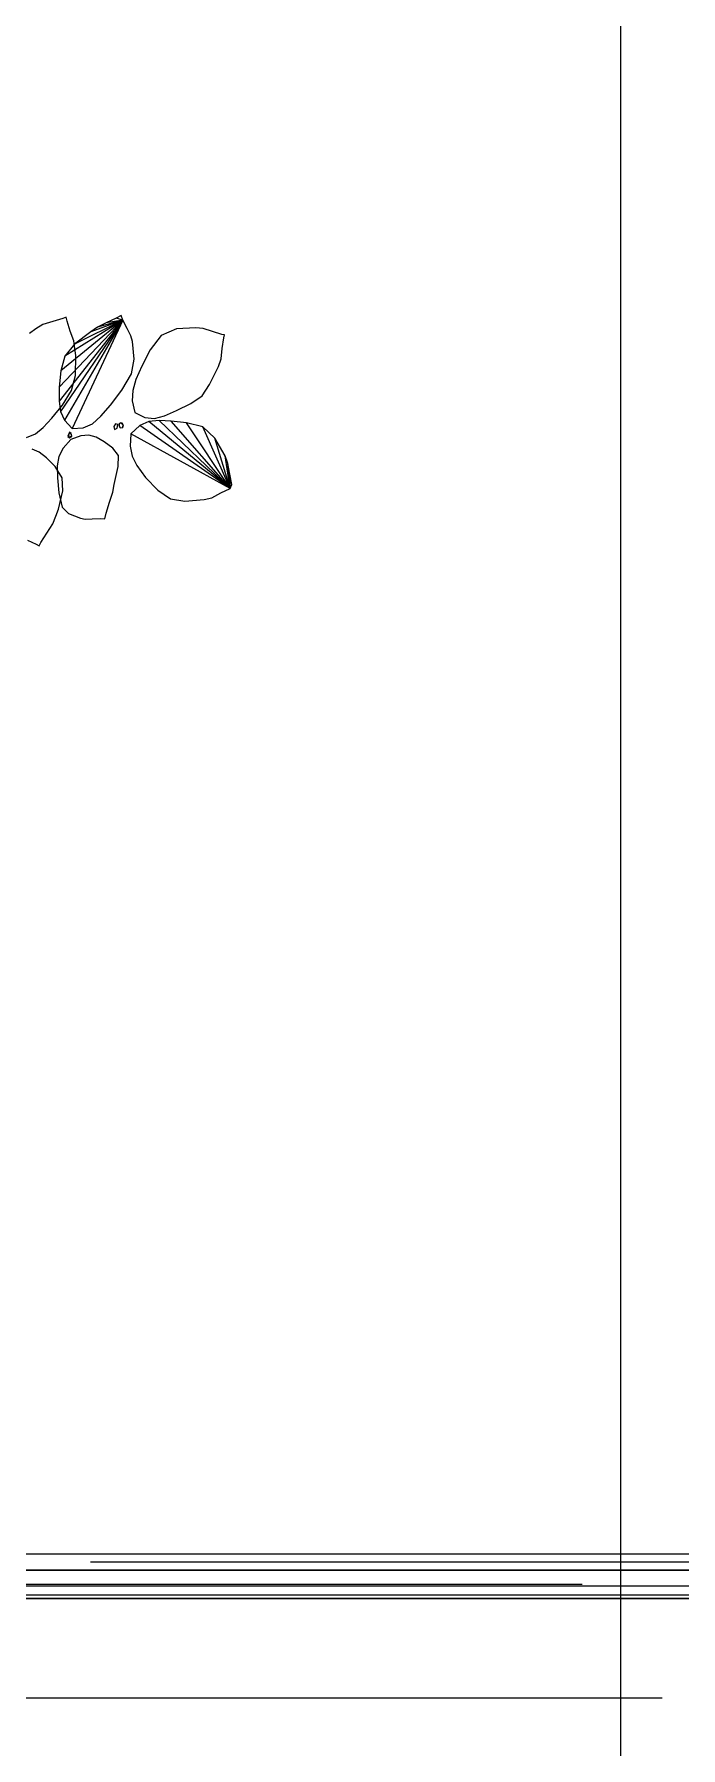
# Model space of a CAD drawing. Extents: x -23.2 to 18.8, y -18.4 to 11.3.
# Drawn here: x -4 to -3.61, y -1.269 to -0.236 of the extents above; entities that cross this region are included whole.
import ezdxf

# ---------------------------------------------------------------- set-up
doc = ezdxf.new("R2010")
doc.units = 0
doc.linetypes.add('DASHED', pattern=[0.75, 0.5, -0.25])
for name, color, linetype in [('COVERING', 8, 'CONTINUOUS'), ('EJE_MUROS', 8, 'CONTINUOUS'), ('FURNISHINGELEMENT', 8, 'CONTINUOUS'), ('LOSAS', 3, 'CONTINUOUS'), ('MUROS', 7, 'CONTINUOUS'), ('VIGAS', 5, 'CONTINUOUS')]:
    doc.layers.add(name, color=color, linetype=linetype)

msp = doc.modelspace()

# ---------------------------------------------------------------- linework, layer by layer
at = {"layer": 'COVERING'}
msp.add_line((-3.6462, 0.0938), (-3.6462, -4.2262), dxfattribs=at)
at = {"layer": 'EJE_MUROS', "linetype": 'DASHED'}
for p, q in [((-4.7162, -1.1566), (-2.1662, -1.1566)), ((-2.1695, -1.1701), (-4.7362, -1.1701)), ((-4.8712, -1.2386), (-2.1866, -1.2386))]:
    msp.add_line(p, q, dxfattribs=at)
at = {"layer": 'FURNISHINGELEMENT'}
for p, q in [((-3.9992, -0.4132, 4.2347), (-4.0029, -0.4159, 4.2321)), ((-3.9948, -0.4105, 4.2366), (-3.9992, -0.4132, 4.2347)), ((-3.9888, -0.4088, 4.2378), (-3.9948, -0.4105, 4.2366)), ((-3.9829, -0.407, 4.2381), (-3.9888, -0.4088, 4.2378)), ((-3.9466, -0.4079, 4.288), (-3.9851, -0.4567, 4.2346)), ((-3.9466, -0.4079, 4.288), (-3.9851, -0.4484, 4.2419)), ((-3.9466, -0.4079, 4.288), (-3.9842, -0.463, 4.229)), ((-3.9466, -0.4079, 4.288), (-3.9841, -0.4384, 4.2523)), ((-3.9808, -0.4062, 4.2381), (-3.9829, -0.407, 4.2381)), ((-3.9466, -0.4079, 4.288), (-3.9818, -0.4682, 4.2246)), ((-3.9466, -0.4079, 4.288), (-3.9817, -0.4297, 4.2639)), ((-3.9803, -0.4085, 4.2378), (-3.9808, -0.4062, 4.2381)), ((-3.9784, -0.4146, 4.2366), (-3.9803, -0.4085, 4.2378)), ((-3.9466, -0.4079, 4.288), (-3.9772, -0.4733, 4.2213)), ((-3.9466, -0.4079, 4.288), (-3.9758, -0.4225, 4.2767)), ((-3.9466, -0.4079, 4.288), (-3.966, -0.415, 4.2865)), ((-3.962, -0.4122, 4.289), (-3.966, -0.415, 4.2865)), ((-3.962, -0.4122, 4.289), (-3.966, -0.415, 4.2865)), ((-3.962, -0.4122, 4.289), (-3.966, -0.415, 4.2865)), ((-3.962, -0.4122, 4.289), (-3.966, -0.415, 4.2865)), ((-3.9466, -0.4079, 4.288), (-3.962, -0.4122, 4.289)), ((-3.9566, -0.4095, 4.2901), (-3.962, -0.4122, 4.289)), ((-3.9566, -0.4095, 4.2901), (-3.962, -0.4122, 4.289)), ((-3.9566, -0.4095, 4.2901), (-3.962, -0.4122, 4.289)), ((-3.9506, -0.4068, 4.29), (-3.9566, -0.4095, 4.2901)), ((-3.9506, -0.4068, 4.29), (-3.9566, -0.4095, 4.2901)), ((-3.9466, -0.4079, 4.288), (-3.9566, -0.4095, 4.2901)), ((-3.9477, -0.4051, 4.2898), (-3.9506, -0.4068, 4.29)), ((-3.9466, -0.4079, 4.288), (-3.9506, -0.4068, 4.29)), ((-3.9466, -0.4079, 4.288), (-3.9477, -0.4051, 4.2898)), ((-3.9439, -0.4129, 4.2841), (-3.9466, -0.4079, 4.288)), ((-3.9439, -0.4129, 4.2841), (-3.9466, -0.4079, 4.288)), ((-3.9439, -0.4129, 4.2841), (-3.9466, -0.4079, 4.288)), ((-3.9439, -0.4129, 4.2841), (-3.9466, -0.4079, 4.288)), ((-3.9439, -0.4129, 4.2841), (-3.9466, -0.4079, 4.288)), ((-3.9439, -0.4129, 4.2841), (-3.9466, -0.4079, 4.288)), ((-3.9439, -0.4129, 4.2841), (-3.9466, -0.4079, 4.288)), ((-3.9439, -0.4129, 4.2841), (-3.9466, -0.4079, 4.288)), ((-3.9439, -0.4129, 4.2841), (-3.9466, -0.4079, 4.288)), ((-3.9439, -0.4129, 4.2841), (-3.9466, -0.4079, 4.288)), ((-3.9439, -0.4129, 4.2841), (-3.9466, -0.4079, 4.288)), ((-3.9439, -0.4129, 4.2841), (-3.9466, -0.4079, 4.288)), ((-3.9439, -0.4129, 4.2841), (-3.9466, -0.4079, 4.288)), ((-3.9417, -0.4173, 4.2803), (-3.9439, -0.4129, 4.2841)), ((-3.9417, -0.4173, 4.2803), (-3.9439, -0.4129, 4.2841)), ((-3.9417, -0.4173, 4.2803), (-3.9439, -0.4129, 4.2841)), ((-3.9417, -0.4173, 4.2803), (-3.9439, -0.4129, 4.2841)), ((-3.9417, -0.4173, 4.2803), (-3.9439, -0.4129, 4.2841)), ((-3.9417, -0.4173, 4.2803), (-3.9439, -0.4129, 4.2841)), ((-3.9417, -0.4173, 4.2803), (-3.9439, -0.4129, 4.2841)), ((-3.9417, -0.4173, 4.2803), (-3.9439, -0.4129, 4.2841)), ((-3.9417, -0.4173, 4.2803), (-3.9439, -0.4129, 4.2841)), ((-3.9417, -0.4173, 4.2803), (-3.9439, -0.4129, 4.2841)), ((-3.9417, -0.4173, 4.2803), (-3.9439, -0.4129, 4.2841)), ((-3.9417, -0.4173, 4.2803), (-3.9439, -0.4129, 4.2841)), ((-3.9417, -0.4173, 4.2803), (-3.9439, -0.4129, 4.2841)), ((-3.9142, -0.4131, 4.3257), (-3.9234, -0.4171, 4.3137)), ((-3.9025, -0.4125, 4.3345), (-3.9142, -0.4131, 4.3257)), ((-3.8981, -0.4129, 4.3369), (-3.9025, -0.4125, 4.3345)), ((-3.8925, -0.4148, 4.3385), (-3.8981, -0.4129, 4.3369)), ((-3.9758, -0.4225, 4.2767), (-3.9817, -0.4297, 4.2639)), ((-3.9758, -0.4225, 4.2767), (-3.9817, -0.4297, 4.2639)), ((-3.9758, -0.4225, 4.2767), (-3.9817, -0.4297, 4.2639)), ((-3.9758, -0.4225, 4.2767), (-3.9817, -0.4297, 4.2639)), ((-3.9758, -0.4225, 4.2767), (-3.9817, -0.4297, 4.2639)), ((-3.9758, -0.4225, 4.2767), (-3.9817, -0.4297, 4.2639)), ((-3.9762, -0.4204, 4.2347), (-3.9784, -0.4146, 4.2366)), ((-3.9755, -0.4251, 4.2325), (-3.9762, -0.4204, 4.2347)), ((-3.966, -0.415, 4.2865), (-3.9758, -0.4225, 4.2767)), ((-3.966, -0.415, 4.2865), (-3.9758, -0.4225, 4.2767)), ((-3.966, -0.415, 4.2865), (-3.9758, -0.4225, 4.2767)), ((-3.966, -0.415, 4.2865), (-3.9758, -0.4225, 4.2767)), ((-3.966, -0.415, 4.2865), (-3.9758, -0.4225, 4.2767)), ((-3.9408, -0.4209, 4.2768), (-3.9417, -0.4173, 4.2803)), ((-3.9408, -0.4209, 4.2768), (-3.9417, -0.4173, 4.2803)), ((-3.9408, -0.4209, 4.2768), (-3.9417, -0.4173, 4.2803)), ((-3.9408, -0.4209, 4.2768), (-3.9417, -0.4173, 4.2803)), ((-3.9408, -0.4209, 4.2768), (-3.9417, -0.4173, 4.2803)), ((-3.9408, -0.4209, 4.2768), (-3.9417, -0.4173, 4.2803)), ((-3.9408, -0.4209, 4.2768), (-3.9417, -0.4173, 4.2803)), ((-3.9408, -0.4209, 4.2768), (-3.9417, -0.4173, 4.2803)), ((-3.9408, -0.4209, 4.2768), (-3.9417, -0.4173, 4.2803)), ((-3.9408, -0.4209, 4.2768), (-3.9417, -0.4173, 4.2803)), ((-3.9408, -0.4209, 4.2768), (-3.9417, -0.4173, 4.2803)), ((-3.9408, -0.4209, 4.2768), (-3.9417, -0.4173, 4.2803)), ((-3.9408, -0.4209, 4.2768), (-3.9417, -0.4173, 4.2803)), ((-3.9398, -0.4315, 4.2656), (-3.9408, -0.4209, 4.2768)), ((-3.9398, -0.4315, 4.2656), (-3.9408, -0.4209, 4.2768)), ((-3.9398, -0.4315, 4.2656), (-3.9408, -0.4209, 4.2768)), ((-3.9398, -0.4315, 4.2656), (-3.9408, -0.4209, 4.2768)), ((-3.9398, -0.4315, 4.2656), (-3.9408, -0.4209, 4.2768)), ((-3.9398, -0.4315, 4.2656), (-3.9408, -0.4209, 4.2768)), ((-3.9398, -0.4315, 4.2656), (-3.9408, -0.4209, 4.2768)), ((-3.9398, -0.4315, 4.2656), (-3.9408, -0.4209, 4.2768)), ((-3.9398, -0.4315, 4.2656), (-3.9408, -0.4209, 4.2768)), ((-3.9398, -0.4315, 4.2656), (-3.9408, -0.4209, 4.2768)), ((-3.9398, -0.4315, 4.2656), (-3.9408, -0.4209, 4.2768)), ((-3.9398, -0.4315, 4.2656), (-3.9408, -0.4209, 4.2768)), ((-3.9398, -0.4315, 4.2656), (-3.9408, -0.4209, 4.2768)), ((-3.9234, -0.4171, 4.3137), (-3.9302, -0.4259, 4.3011)), ((-3.8868, -0.4165, 4.3395), (-3.8925, -0.4148, 4.3385)), ((-3.8852, -0.4168, 4.3397), (-3.8868, -0.4165, 4.3395)), ((-3.8866, -0.425, 4.3372), (-3.8856, -0.4185, 4.3392)), ((-3.8856, -0.4185, 4.3392), (-3.8852, -0.4168, 4.3397)), ((-3.9817, -0.4297, 4.2639), (-3.9841, -0.4384, 4.2523)), ((-3.9817, -0.4297, 4.2639), (-3.9841, -0.4384, 4.2523)), ((-3.9817, -0.4297, 4.2639), (-3.9841, -0.4384, 4.2523)), ((-3.9817, -0.4297, 4.2639), (-3.9841, -0.4384, 4.2523)), ((-3.9817, -0.4297, 4.2639), (-3.9841, -0.4384, 4.2523)), ((-3.9817, -0.4297, 4.2639), (-3.9841, -0.4384, 4.2523)), ((-3.9817, -0.4297, 4.2639), (-3.9841, -0.4384, 4.2523)), ((-3.975, -0.4293, 4.2299), (-3.9755, -0.4251, 4.2325)), ((-3.9751, -0.4414, 4.2209), (-3.975, -0.4293, 4.2299)), ((-3.9413, -0.4402, 4.2551), (-3.9398, -0.4315, 4.2656)), ((-3.9413, -0.4402, 4.2551), (-3.9398, -0.4315, 4.2656)), ((-3.9413, -0.4402, 4.2551), (-3.9398, -0.4315, 4.2656)), ((-3.9413, -0.4402, 4.2551), (-3.9398, -0.4315, 4.2656)), ((-3.9413, -0.4402, 4.2551), (-3.9398, -0.4315, 4.2656)), ((-3.9413, -0.4402, 4.2551), (-3.9398, -0.4315, 4.2656)), ((-3.9413, -0.4402, 4.2551), (-3.9398, -0.4315, 4.2656)), ((-3.9413, -0.4402, 4.2551), (-3.9398, -0.4315, 4.2656)), ((-3.9413, -0.4402, 4.2551), (-3.9398, -0.4315, 4.2656)), ((-3.9413, -0.4402, 4.2551), (-3.9398, -0.4315, 4.2656)), ((-3.9413, -0.4402, 4.2551), (-3.9398, -0.4315, 4.2656)), ((-3.9413, -0.4402, 4.2551), (-3.9398, -0.4315, 4.2656)), ((-3.9413, -0.4402, 4.2551), (-3.9398, -0.4315, 4.2656)), ((-3.9302, -0.4259, 4.3011), (-3.9352, -0.4356, 4.2915)), ((-3.8888, -0.4358, 4.3317), (-3.8873, -0.4313, 4.3346)), ((-3.8873, -0.4313, 4.3346), (-3.8866, -0.425, 4.3372)), ((-3.9841, -0.4384, 4.2523), (-3.9851, -0.4484, 4.2419)), ((-3.9841, -0.4384, 4.2523), (-3.9851, -0.4484, 4.2419)), ((-3.9841, -0.4384, 4.2523), (-3.9851, -0.4484, 4.2419)), ((-3.9841, -0.4384, 4.2523), (-3.9851, -0.4484, 4.2419)), ((-3.9841, -0.4384, 4.2523), (-3.9851, -0.4484, 4.2419)), ((-3.9841, -0.4384, 4.2523), (-3.9851, -0.4484, 4.2419)), ((-3.9841, -0.4384, 4.2523), (-3.9851, -0.4484, 4.2419)), ((-3.9841, -0.4384, 4.2523), (-3.9851, -0.4484, 4.2419)), ((-3.9775, -0.4504, 4.2106), (-3.9751, -0.4414, 4.2209)), ((-3.9473, -0.4502, 4.2454), (-3.9413, -0.4402, 4.2551)), ((-3.9473, -0.4502, 4.2454), (-3.9413, -0.4402, 4.2551)), ((-3.9473, -0.4502, 4.2454), (-3.9413, -0.4402, 4.2551)), ((-3.9473, -0.4502, 4.2454), (-3.9413, -0.4402, 4.2551)), ((-3.9473, -0.4502, 4.2454), (-3.9413, -0.4402, 4.2551)), ((-3.9473, -0.4502, 4.2454), (-3.9413, -0.4402, 4.2551)), ((-3.9473, -0.4502, 4.2454), (-3.9413, -0.4402, 4.2551)), ((-3.9473, -0.4502, 4.2454), (-3.9413, -0.4402, 4.2551)), ((-3.9473, -0.4502, 4.2454), (-3.9413, -0.4402, 4.2551)), ((-3.9473, -0.4502, 4.2454), (-3.9413, -0.4402, 4.2551)), ((-3.9473, -0.4502, 4.2454), (-3.9413, -0.4402, 4.2551)), ((-3.9473, -0.4502, 4.2454), (-3.9413, -0.4402, 4.2551)), ((-3.9473, -0.4502, 4.2454), (-3.9413, -0.4402, 4.2551)), ((-3.9388, -0.4438, 4.2851), (-3.9406, -0.4503, 4.2803)), ((-3.9352, -0.4356, 4.2915), (-3.9388, -0.4438, 4.2851)), ((-3.8943, -0.4468, 4.3217), (-3.8888, -0.4358, 4.3317)), ((-3.9851, -0.4484, 4.2419), (-3.9851, -0.4567, 4.2346)), ((-3.9851, -0.4484, 4.2419), (-3.9851, -0.4567, 4.2346)), ((-3.9851, -0.4484, 4.2419), (-3.9851, -0.4567, 4.2346)), ((-3.9851, -0.4484, 4.2419), (-3.9851, -0.4567, 4.2346)), ((-3.9851, -0.4484, 4.2419), (-3.9851, -0.4567, 4.2346)), ((-3.9851, -0.4484, 4.2419), (-3.9851, -0.4567, 4.2346)), ((-3.9851, -0.4484, 4.2419), (-3.9851, -0.4567, 4.2346)), ((-3.9851, -0.4484, 4.2419), (-3.9851, -0.4567, 4.2346)), ((-3.9851, -0.4484, 4.2419), (-3.9851, -0.4567, 4.2346)), ((-3.9831, -0.4592, 4.2013), (-3.9775, -0.4504, 4.2106)), ((-3.9541, -0.4592, 4.2379), (-3.9473, -0.4502, 4.2454)), ((-3.9541, -0.4592, 4.2379), (-3.9473, -0.4502, 4.2454)), ((-3.9541, -0.4592, 4.2379), (-3.9473, -0.4502, 4.2454)), ((-3.9541, -0.4592, 4.2379), (-3.9473, -0.4502, 4.2454)), ((-3.9541, -0.4592, 4.2379), (-3.9473, -0.4502, 4.2454)), ((-3.9541, -0.4592, 4.2379), (-3.9473, -0.4502, 4.2454)), ((-3.9541, -0.4592, 4.2379), (-3.9473, -0.4502, 4.2454)), ((-3.9541, -0.4592, 4.2379), (-3.9473, -0.4502, 4.2454)), ((-3.9541, -0.4592, 4.2379), (-3.9473, -0.4502, 4.2454)), ((-3.9541, -0.4592, 4.2379), (-3.9473, -0.4502, 4.2454)), ((-3.9541, -0.4592, 4.2379), (-3.9473, -0.4502, 4.2454)), ((-3.9541, -0.4592, 4.2379), (-3.9473, -0.4502, 4.2454)), ((-3.9541, -0.4592, 4.2379), (-3.9473, -0.4502, 4.2454)), ((-3.9406, -0.4503, 4.2803), (-3.9409, -0.4565, 4.2765)), ((-3.9055, -0.4582, 4.3018), (-3.8988, -0.4536, 4.3112)), ((-3.8988, -0.4536, 4.3112), (-3.8943, -0.4468, 4.3217)), ((-3.9894, -0.4671, 4.1926), (-3.9831, -0.4592, 4.2013)), ((-3.9851, -0.4567, 4.2346), (-3.9842, -0.463, 4.229)), ((-3.9851, -0.4567, 4.2346), (-3.9842, -0.463, 4.229)), ((-3.9851, -0.4567, 4.2346), (-3.9842, -0.463, 4.229)), ((-3.9851, -0.4567, 4.2346), (-3.9842, -0.463, 4.229)), ((-3.9851, -0.4567, 4.2346), (-3.9842, -0.463, 4.229)), ((-3.9851, -0.4567, 4.2346), (-3.9842, -0.463, 4.229)), ((-3.9851, -0.4567, 4.2346), (-3.9842, -0.463, 4.229)), ((-3.9851, -0.4567, 4.2346), (-3.9842, -0.463, 4.229)), ((-3.9851, -0.4567, 4.2346), (-3.9842, -0.463, 4.229)), ((-3.9851, -0.4567, 4.2346), (-3.9842, -0.463, 4.229)), ((-3.9842, -0.463, 4.229), (-3.9818, -0.4682, 4.2246)), ((-3.9842, -0.463, 4.229), (-3.9818, -0.4682, 4.2246)), ((-3.9842, -0.463, 4.229), (-3.9818, -0.4682, 4.2246)), ((-3.9842, -0.463, 4.229), (-3.9818, -0.4682, 4.2246)), ((-3.9842, -0.463, 4.229), (-3.9818, -0.4682, 4.2246)), ((-3.9842, -0.463, 4.229), (-3.9818, -0.4682, 4.2246)), ((-3.9842, -0.463, 4.229), (-3.9818, -0.4682, 4.2246)), ((-3.9842, -0.463, 4.229), (-3.9818, -0.4682, 4.2246)), ((-3.9842, -0.463, 4.229), (-3.9818, -0.4682, 4.2246)), ((-3.9842, -0.463, 4.229), (-3.9818, -0.4682, 4.2246)), ((-3.9842, -0.463, 4.229), (-3.9818, -0.4682, 4.2246)), ((-3.9599, -0.4659, 4.2326), (-3.9541, -0.4592, 4.2379)), ((-3.9599, -0.4659, 4.2326), (-3.9541, -0.4592, 4.2379)), ((-3.9599, -0.4659, 4.2326), (-3.9541, -0.4592, 4.2379)), ((-3.9599, -0.4659, 4.2326), (-3.9541, -0.4592, 4.2379)), ((-3.9599, -0.4659, 4.2326), (-3.9541, -0.4592, 4.2379)), ((-3.9599, -0.4659, 4.2326), (-3.9541, -0.4592, 4.2379)), ((-3.9599, -0.4659, 4.2326), (-3.9541, -0.4592, 4.2379)), ((-3.9599, -0.4659, 4.2326), (-3.9541, -0.4592, 4.2379)), ((-3.9599, -0.4659, 4.2326), (-3.9541, -0.4592, 4.2379)), ((-3.9599, -0.4659, 4.2326), (-3.9541, -0.4592, 4.2379)), ((-3.9599, -0.4659, 4.2326), (-3.9541, -0.4592, 4.2379)), ((-3.9599, -0.4659, 4.2326), (-3.9541, -0.4592, 4.2379)), ((-3.9599, -0.4659, 4.2326), (-3.9541, -0.4592, 4.2379)), ((-3.9409, -0.4565, 4.2765), (-3.9393, -0.4637, 4.2736)), ((-3.9393, -0.4637, 4.2736), (-3.9333, -0.4666, 4.2767)), ((-3.9215, -0.4656, 4.2861), (-3.9142, -0.4625, 4.2925)), ((-3.9142, -0.4625, 4.2925), (-3.9055, -0.4582, 4.3018)), ((-3.9994, -0.4765, 4.1804), (-3.9946, -0.4727, 4.1859)), ((-3.9946, -0.4727, 4.1859), (-3.9894, -0.4671, 4.1926)), ((-3.9818, -0.4682, 4.2246), (-3.9772, -0.4733, 4.2213)), ((-3.9818, -0.4682, 4.2246), (-3.9772, -0.4733, 4.2213)), ((-3.9818, -0.4682, 4.2246), (-3.9772, -0.4733, 4.2213)), ((-3.9818, -0.4682, 4.2246), (-3.9772, -0.4733, 4.2213)), ((-3.9818, -0.4682, 4.2246), (-3.9772, -0.4733, 4.2213)), ((-3.9818, -0.4682, 4.2246), (-3.9772, -0.4733, 4.2213)), ((-3.9818, -0.4682, 4.2246), (-3.9772, -0.4733, 4.2213)), ((-3.9818, -0.4682, 4.2246), (-3.9772, -0.4733, 4.2213)), ((-3.9818, -0.4682, 4.2246), (-3.9772, -0.4733, 4.2213)), ((-3.9818, -0.4682, 4.2246), (-3.9772, -0.4733, 4.2213)), ((-3.9818, -0.4682, 4.2246), (-3.9772, -0.4733, 4.2213)), ((-3.9818, -0.4682, 4.2246), (-3.9772, -0.4733, 4.2213)), ((-3.9772, -0.4733, 4.2213), (-3.9705, -0.4728, 4.2243)), ((-3.9772, -0.4733, 4.2213), (-3.9705, -0.4728, 4.2243)), ((-3.9772, -0.4733, 4.2213), (-3.9705, -0.4728, 4.2243)), ((-3.9772, -0.4733, 4.2213), (-3.9705, -0.4728, 4.2243)), ((-3.9772, -0.4733, 4.2213), (-3.9705, -0.4728, 4.2243)), ((-3.9772, -0.4733, 4.2213), (-3.9705, -0.4728, 4.2243)), ((-3.9772, -0.4733, 4.2213), (-3.9705, -0.4728, 4.2243)), ((-3.9772, -0.4733, 4.2213), (-3.9705, -0.4728, 4.2243)), ((-3.9772, -0.4733, 4.2213), (-3.9705, -0.4728, 4.2243)), ((-3.9772, -0.4733, 4.2213), (-3.9705, -0.4728, 4.2243)), ((-3.9772, -0.4733, 4.2213), (-3.9705, -0.4728, 4.2243)), ((-3.9772, -0.4733, 4.2213), (-3.9705, -0.4728, 4.2243)), ((-3.9772, -0.4733, 4.2213), (-3.9705, -0.4728, 4.2243)), ((-3.9705, -0.4728, 4.2243), (-3.965, -0.4704, 4.2281)), ((-3.9705, -0.4728, 4.2243), (-3.965, -0.4704, 4.2281)), ((-3.9705, -0.4728, 4.2243), (-3.965, -0.4704, 4.2281)), ((-3.9705, -0.4728, 4.2243), (-3.965, -0.4704, 4.2281)), ((-3.9705, -0.4728, 4.2243), (-3.965, -0.4704, 4.2281)), ((-3.9705, -0.4728, 4.2243), (-3.965, -0.4704, 4.2281)), ((-3.9705, -0.4728, 4.2243), (-3.965, -0.4704, 4.2281)), ((-3.9705, -0.4728, 4.2243), (-3.965, -0.4704, 4.2281)), ((-3.9705, -0.4728, 4.2243), (-3.965, -0.4704, 4.2281)), ((-3.9705, -0.4728, 4.2243), (-3.965, -0.4704, 4.2281)), ((-3.9705, -0.4728, 4.2243), (-3.965, -0.4704, 4.2281)), ((-3.9705, -0.4728, 4.2243), (-3.965, -0.4704, 4.2281)), ((-3.9705, -0.4728, 4.2243), (-3.965, -0.4704, 4.2281)), ((-3.965, -0.4704, 4.2281), (-3.9599, -0.4659, 4.2326)), ((-3.965, -0.4704, 4.2281), (-3.9599, -0.4659, 4.2326)), ((-3.965, -0.4704, 4.2281), (-3.9599, -0.4659, 4.2326)), ((-3.965, -0.4704, 4.2281), (-3.9599, -0.4659, 4.2326)), ((-3.965, -0.4704, 4.2281), (-3.9599, -0.4659, 4.2326)), ((-3.965, -0.4704, 4.2281), (-3.9599, -0.4659, 4.2326)), ((-3.965, -0.4704, 4.2281), (-3.9599, -0.4659, 4.2326)), ((-3.965, -0.4704, 4.2281), (-3.9599, -0.4659, 4.2326)), ((-3.965, -0.4704, 4.2281), (-3.9599, -0.4659, 4.2326)), ((-3.965, -0.4704, 4.2281), (-3.9599, -0.4659, 4.2326)), ((-3.965, -0.4704, 4.2281), (-3.9599, -0.4659, 4.2326)), ((-3.965, -0.4704, 4.2281), (-3.9599, -0.4659, 4.2326)), ((-3.965, -0.4704, 4.2281), (-3.9599, -0.4659, 4.2326)), ((-3.951, -0.4704, 4.2568), (-3.9521, -0.4721, 4.2574)), ((-3.9521, -0.4721, 4.2574), (-3.9516, -0.4738, 4.256)), ((-3.9516, -0.4738, 4.256), (-3.95, -0.4731, 4.2547)), ((-3.9496, -0.4709, 4.2552), (-3.951, -0.4704, 4.2568)), ((-3.95, -0.4731, 4.2547), (-3.9496, -0.4709, 4.2552)), ((-3.9478, -0.4698, 4.2597), (-3.949, -0.4707, 4.2614)), ((-3.949, -0.4707, 4.2614), (-3.9484, -0.4726, 4.262)), ((-3.9489, -0.4717, 4.262), (-3.9484, -0.47, 4.2613)), ((-3.9481, -0.4731, 4.2613), (-3.9489, -0.4717, 4.262)), ((-3.9484, -0.47, 4.2613), (-3.9472, -0.4697, 4.26)), ((-3.9484, -0.4726, 4.262), (-3.9468, -0.4729, 4.2607)), ((-3.9469, -0.4729, 4.26), (-3.9481, -0.4731, 4.2613)), ((-3.9464, -0.4712, 4.2593), (-3.9478, -0.4698, 4.2597)), ((-3.9472, -0.4697, 4.26), (-3.9464, -0.4712, 4.2593)), ((-3.9464, -0.4712, 4.2593), (-3.9469, -0.4729, 4.26)), ((-3.9468, -0.4729, 4.2607), (-3.9464, -0.4712, 4.2593)), ((-3.9363, -0.4715, 4.2725), (-3.9417, -0.4764, 4.2693)), ((-3.9363, -0.4715, 4.2725), (-3.9417, -0.4764, 4.2693)), ((-3.9363, -0.4715, 4.2725), (-3.9417, -0.4764, 4.2693)), ((-3.9363, -0.4715, 4.2725), (-3.9417, -0.4764, 4.2693)), ((-3.9363, -0.4715, 4.2725), (-3.9417, -0.4764, 4.2693)), ((-3.9363, -0.4715, 4.2725), (-3.9417, -0.4764, 4.2693)), ((-3.9363, -0.4715, 4.2725), (-3.9417, -0.4764, 4.2693)), ((-3.9363, -0.4715, 4.2725), (-3.9417, -0.4764, 4.2693)), ((-3.9363, -0.4715, 4.2725), (-3.9417, -0.4764, 4.2693)), ((-3.9363, -0.4715, 4.2725), (-3.9417, -0.4764, 4.2693)), ((-3.9363, -0.4715, 4.2725), (-3.9417, -0.4764, 4.2693)), ((-3.9309, -0.469, 4.2767), (-3.9363, -0.4715, 4.2725)), ((-3.9309, -0.469, 4.2767), (-3.9363, -0.4715, 4.2725)), ((-3.9309, -0.469, 4.2767), (-3.9363, -0.4715, 4.2725)), ((-3.9309, -0.469, 4.2767), (-3.9363, -0.4715, 4.2725)), ((-3.9309, -0.469, 4.2767), (-3.9363, -0.4715, 4.2725)), ((-3.9309, -0.469, 4.2767), (-3.9363, -0.4715, 4.2725)), ((-3.9309, -0.469, 4.2767), (-3.9363, -0.4715, 4.2725)), ((-3.9309, -0.469, 4.2767), (-3.9363, -0.4715, 4.2725)), ((-3.9309, -0.469, 4.2767), (-3.9363, -0.4715, 4.2725)), ((-3.9309, -0.469, 4.2767), (-3.9363, -0.4715, 4.2725)), ((-3.8819, -0.5094, 4.3296), (-3.9363, -0.4715, 4.2725)), ((-3.9333, -0.4666, 4.2767), (-3.9276, -0.4672, 4.2808)), ((-3.9247, -0.4685, 4.2819), (-3.9309, -0.469, 4.2767)), ((-3.9247, -0.4685, 4.2819), (-3.9309, -0.469, 4.2767)), ((-3.9247, -0.4685, 4.2819), (-3.9309, -0.469, 4.2767)), ((-3.9247, -0.4685, 4.2819), (-3.9309, -0.469, 4.2767)), ((-3.9247, -0.4685, 4.2819), (-3.9309, -0.469, 4.2767)), ((-3.9247, -0.4685, 4.2819), (-3.9309, -0.469, 4.2767)), ((-3.9247, -0.4685, 4.2819), (-3.9309, -0.469, 4.2767)), ((-3.9247, -0.4685, 4.2819), (-3.9309, -0.469, 4.2767)), ((-3.9247, -0.4685, 4.2819), (-3.9309, -0.469, 4.2767)), ((-3.8819, -0.5094, 4.3296), (-3.9309, -0.469, 4.2767)), ((-3.9276, -0.4672, 4.2808), (-3.9215, -0.4656, 4.2861)), ((-3.8819, -0.5094, 4.3296), (-3.9247, -0.4685, 4.2819)), ((-3.9174, -0.4689, 4.2876), (-3.9247, -0.4685, 4.2819)), ((-3.9174, -0.4689, 4.2876), (-3.9247, -0.4685, 4.2819)), ((-3.9174, -0.4689, 4.2876), (-3.9247, -0.4685, 4.2819)), ((-3.9174, -0.4689, 4.2876), (-3.9247, -0.4685, 4.2819)), ((-3.9174, -0.4689, 4.2876), (-3.9247, -0.4685, 4.2819)), ((-3.9174, -0.4689, 4.2876), (-3.9247, -0.4685, 4.2819)), ((-3.9174, -0.4689, 4.2876), (-3.9247, -0.4685, 4.2819)), ((-3.9174, -0.4689, 4.2876), (-3.9247, -0.4685, 4.2819)), ((-3.8819, -0.5094, 4.3296), (-3.9174, -0.4689, 4.2876)), ((-3.9081, -0.4698, 4.2955), (-3.9174, -0.4689, 4.2876)), ((-3.9081, -0.4698, 4.2955), (-3.9174, -0.4689, 4.2876)), ((-3.9081, -0.4698, 4.2955), (-3.9174, -0.4689, 4.2876)), ((-3.9081, -0.4698, 4.2955), (-3.9174, -0.4689, 4.2876)), ((-3.9081, -0.4698, 4.2955), (-3.9174, -0.4689, 4.2876)), ((-3.9081, -0.4698, 4.2955), (-3.9174, -0.4689, 4.2876)), ((-3.9081, -0.4698, 4.2955), (-3.9174, -0.4689, 4.2876)), ((-3.8819, -0.5094, 4.3296), (-3.9081, -0.4698, 4.2955)), ((-3.8983, -0.4723, 4.3059), (-3.9081, -0.4698, 4.2955)), ((-3.8983, -0.4723, 4.3059), (-3.9081, -0.4698, 4.2955)), ((-3.8983, -0.4723, 4.3059), (-3.9081, -0.4698, 4.2955)), ((-3.8983, -0.4723, 4.3059), (-3.9081, -0.4698, 4.2955)), ((-3.8983, -0.4723, 4.3059), (-3.9081, -0.4698, 4.2955)), ((-3.8983, -0.4723, 4.3059), (-3.9081, -0.4698, 4.2955)), ((-3.8819, -0.5094, 4.3296), (-3.8983, -0.4723, 4.3059)), ((-3.8911, -0.479, 4.3165), (-3.8983, -0.4723, 4.3059)), ((-3.8911, -0.479, 4.3165), (-3.8983, -0.4723, 4.3059)), ((-3.8911, -0.479, 4.3165), (-3.8983, -0.4723, 4.3059)), ((-3.8911, -0.479, 4.3165), (-3.8983, -0.4723, 4.3059)), ((-3.8911, -0.479, 4.3165), (-3.8983, -0.4723, 4.3059)), ((-4.0047, -0.4786, 4.1761), (-3.9994, -0.4765, 4.1804)), ((-3.9827, -0.4851, 4.2265), (-3.9852, -0.4901, 4.2316)), ((-3.978, -0.4798, 4.2225), (-3.9827, -0.4851, 4.2265)), ((-3.9788, -0.4755, 4.2166), (-3.9799, -0.478, 4.2161)), ((-3.9799, -0.478, 4.2161), (-3.9787, -0.4789, 4.2155)), ((-3.9791, -0.4764, 4.2154), (-3.9798, -0.4776, 4.2168)), ((-3.9798, -0.4776, 4.2168), (-3.9773, -0.478, 4.2165)), ((-3.9776, -0.4767, 4.2153), (-3.9791, -0.4764, 4.2154)), ((-3.9778, -0.4763, 4.2164), (-3.9788, -0.4755, 4.2166)), ((-3.9787, -0.4789, 4.2155), (-3.9773, -0.478, 4.2165)), ((-3.9719, -0.4777, 4.2266), (-3.978, -0.4798, 4.2225)), ((-3.9773, -0.478, 4.2165), (-3.9778, -0.4763, 4.2164)), ((-3.9773, -0.478, 4.2165), (-3.9776, -0.4767, 4.2153)), ((-3.9671, -0.4773, 4.2321), (-3.9719, -0.4777, 4.2266)), ((-3.9628, -0.4784, 4.2393), (-3.9671, -0.4773, 4.2321)), ((-3.9579, -0.4813, 4.2487), (-3.9628, -0.4784, 4.2393)), ((-3.9526, -0.4852, 4.2617), (-3.9579, -0.4813, 4.2487)), ((-3.9493, -0.4896, 4.2755), (-3.9526, -0.4852, 4.2617)), ((-3.9417, -0.4764, 4.2693), (-3.9422, -0.4839, 4.2723)), ((-3.9417, -0.4764, 4.2693), (-3.9422, -0.4839, 4.2723)), ((-3.9417, -0.4764, 4.2693), (-3.9422, -0.4839, 4.2723)), ((-3.9417, -0.4764, 4.2693), (-3.9422, -0.4839, 4.2723)), ((-3.9417, -0.4764, 4.2693), (-3.9422, -0.4839, 4.2723)), ((-3.9417, -0.4764, 4.2693), (-3.9422, -0.4839, 4.2723)), ((-3.9417, -0.4764, 4.2693), (-3.9422, -0.4839, 4.2723)), ((-3.9417, -0.4764, 4.2693), (-3.9422, -0.4839, 4.2723)), ((-3.9417, -0.4764, 4.2693), (-3.9422, -0.4839, 4.2723)), ((-3.9417, -0.4764, 4.2693), (-3.9422, -0.4839, 4.2723)), ((-3.9417, -0.4764, 4.2693), (-3.9422, -0.4839, 4.2723)), ((-3.9417, -0.4764, 4.2693), (-3.9422, -0.4839, 4.2723)), ((-3.9422, -0.4839, 4.2723), (-3.941, -0.4899, 4.2761)), ((-3.9422, -0.4839, 4.2723), (-3.941, -0.4899, 4.2761)), ((-3.9422, -0.4839, 4.2723), (-3.941, -0.4899, 4.2761)), ((-3.9422, -0.4839, 4.2723), (-3.941, -0.4899, 4.2761)), ((-3.9422, -0.4839, 4.2723), (-3.941, -0.4899, 4.2761)), ((-3.9422, -0.4839, 4.2723), (-3.941, -0.4899, 4.2761)), ((-3.9422, -0.4839, 4.2723), (-3.941, -0.4899, 4.2761)), ((-3.9422, -0.4839, 4.2723), (-3.941, -0.4899, 4.2761)), ((-3.9422, -0.4839, 4.2723), (-3.941, -0.4899, 4.2761)), ((-3.9422, -0.4839, 4.2723), (-3.941, -0.4899, 4.2761)), ((-3.9422, -0.4839, 4.2723), (-3.941, -0.4899, 4.2761)), ((-3.9422, -0.4839, 4.2723), (-3.941, -0.4899, 4.2761)), ((-3.8819, -0.5094, 4.3296), (-3.9417, -0.4764, 4.2693)), ((-3.8819, -0.5094, 4.3296), (-3.8911, -0.479, 4.3165)), ((-3.8849, -0.4898, 4.3248), (-3.8911, -0.479, 4.3165)), ((-3.8849, -0.4898, 4.3248), (-3.8911, -0.479, 4.3165)), ((-3.8849, -0.4898, 4.3248), (-3.8911, -0.479, 4.3165)), ((-3.8849, -0.4898, 4.3248), (-3.8911, -0.479, 4.3165)), ((-3.9972, -0.4875, 4.1903), (-4.0014, -0.4858, 4.1834)), ((-3.9927, -0.4909, 4.1994), (-3.9972, -0.4875, 4.1903)), ((-3.9875, -0.4962, 4.2111), (-3.9927, -0.4909, 4.1994)), ((-3.9852, -0.4901, 4.2316), (-3.9862, -0.4957, 4.2379)), ((-3.9862, -0.4957, 4.2379), (-3.986, -0.503, 4.2456)), ((-3.9495, -0.4962, 4.2905), (-3.9493, -0.4896, 4.2755)), ((-3.941, -0.4899, 4.2761), (-3.9382, -0.4956, 4.2807)), ((-3.941, -0.4899, 4.2761), (-3.9382, -0.4956, 4.2807)), ((-3.941, -0.4899, 4.2761), (-3.9382, -0.4956, 4.2807)), ((-3.941, -0.4899, 4.2761), (-3.9382, -0.4956, 4.2807)), ((-3.941, -0.4899, 4.2761), (-3.9382, -0.4956, 4.2807)), ((-3.941, -0.4899, 4.2761), (-3.9382, -0.4956, 4.2807)), ((-3.941, -0.4899, 4.2761), (-3.9382, -0.4956, 4.2807)), ((-3.941, -0.4899, 4.2761), (-3.9382, -0.4956, 4.2807)), ((-3.941, -0.4899, 4.2761), (-3.9382, -0.4956, 4.2807)), ((-3.941, -0.4899, 4.2761), (-3.9382, -0.4956, 4.2807)), ((-3.941, -0.4899, 4.2761), (-3.9382, -0.4956, 4.2807)), ((-3.941, -0.4899, 4.2761), (-3.9382, -0.4956, 4.2807)), ((-3.9382, -0.4956, 4.2807), (-3.933, -0.5027, 4.2872)), ((-3.9382, -0.4956, 4.2807), (-3.933, -0.5027, 4.2872)), ((-3.9382, -0.4956, 4.2807), (-3.933, -0.5027, 4.2872)), ((-3.9382, -0.4956, 4.2807), (-3.933, -0.5027, 4.2872)), ((-3.9382, -0.4956, 4.2807), (-3.933, -0.5027, 4.2872)), ((-3.9382, -0.4956, 4.2807), (-3.933, -0.5027, 4.2872)), ((-3.9382, -0.4956, 4.2807), (-3.933, -0.5027, 4.2872)), ((-3.9382, -0.4956, 4.2807), (-3.933, -0.5027, 4.2872)), ((-3.9382, -0.4956, 4.2807), (-3.933, -0.5027, 4.2872)), ((-3.9382, -0.4956, 4.2807), (-3.933, -0.5027, 4.2872)), ((-3.9382, -0.4956, 4.2807), (-3.933, -0.5027, 4.2872)), ((-3.9382, -0.4956, 4.2807), (-3.933, -0.5027, 4.2872)), ((-3.8819, -0.5094, 4.3296), (-3.8849, -0.4898, 4.3248)), ((-3.8832, -0.4943, 4.327), (-3.8849, -0.4898, 4.3248)), ((-3.8832, -0.4943, 4.327), (-3.8849, -0.4898, 4.3248)), ((-3.8832, -0.4943, 4.327), (-3.8849, -0.4898, 4.3248)), ((-3.8819, -0.5094, 4.3296), (-3.8832, -0.4943, 4.327)), ((-3.8821, -0.5007, 4.3287), (-3.8832, -0.4943, 4.327)), ((-3.8821, -0.5007, 4.3287), (-3.8832, -0.4943, 4.327)), ((-3.9833, -0.503, 4.2243), (-3.9875, -0.4962, 4.2111)), ((-3.986, -0.503, 4.2456), (-3.9852, -0.5121, 4.2561)), ((-3.9828, -0.5108, 4.2377), (-3.9833, -0.503, 4.2243)), ((-3.9518, -0.507, 4.3027), (-3.9495, -0.4962, 4.2905)), ((-3.933, -0.5027, 4.2872), (-3.9254, -0.5105, 4.2964)), ((-3.933, -0.5027, 4.2872), (-3.9254, -0.5105, 4.2964)), ((-3.933, -0.5027, 4.2872), (-3.9254, -0.5105, 4.2964)), ((-3.933, -0.5027, 4.2872), (-3.9254, -0.5105, 4.2964)), ((-3.933, -0.5027, 4.2872), (-3.9254, -0.5105, 4.2964)), ((-3.933, -0.5027, 4.2872), (-3.9254, -0.5105, 4.2964)), ((-3.933, -0.5027, 4.2872), (-3.9254, -0.5105, 4.2964)), ((-3.933, -0.5027, 4.2872), (-3.9254, -0.5105, 4.2964)), ((-3.933, -0.5027, 4.2872), (-3.9254, -0.5105, 4.2964)), ((-3.933, -0.5027, 4.2872), (-3.9254, -0.5105, 4.2964)), ((-3.933, -0.5027, 4.2872), (-3.9254, -0.5105, 4.2964)), ((-3.933, -0.5027, 4.2872), (-3.9254, -0.5105, 4.2964)), ((-3.8819, -0.5094, 4.3296), (-3.8821, -0.5007, 4.3287)), ((-3.8808, -0.5071, 4.3297), (-3.8821, -0.5007, 4.3287)), ((-3.9855, -0.5219, 4.2488), (-3.9828, -0.5108, 4.2377)), ((-3.9852, -0.5121, 4.2561), (-3.9833, -0.5206, 4.2687)), ((-3.9546, -0.5177, 4.3083), (-3.9527, -0.5116, 4.3062)), ((-3.9527, -0.5116, 4.3062), (-3.9518, -0.507, 4.3027)), ((-3.9254, -0.5105, 4.2964), (-3.9179, -0.5157, 4.3056)), ((-3.9254, -0.5105, 4.2964), (-3.9179, -0.5157, 4.3056)), ((-3.9254, -0.5105, 4.2964), (-3.9179, -0.5157, 4.3056)), ((-3.9254, -0.5105, 4.2964), (-3.9179, -0.5157, 4.3056)), ((-3.9254, -0.5105, 4.2964), (-3.9179, -0.5157, 4.3056)), ((-3.9254, -0.5105, 4.2964), (-3.9179, -0.5157, 4.3056)), ((-3.9254, -0.5105, 4.2964), (-3.9179, -0.5157, 4.3056)), ((-3.9254, -0.5105, 4.2964), (-3.9179, -0.5157, 4.3056)), ((-3.9254, -0.5105, 4.2964), (-3.9179, -0.5157, 4.3056)), ((-3.9254, -0.5105, 4.2964), (-3.9179, -0.5157, 4.3056)), ((-3.9254, -0.5105, 4.2964), (-3.9179, -0.5157, 4.3056)), ((-3.9254, -0.5105, 4.2964), (-3.9179, -0.5157, 4.3056)), ((-3.9179, -0.5157, 4.3056), (-3.9092, -0.5171, 4.3156)), ((-3.9179, -0.5157, 4.3056), (-3.9092, -0.5171, 4.3156)), ((-3.9179, -0.5157, 4.3056), (-3.9092, -0.5171, 4.3156)), ((-3.9179, -0.5157, 4.3056), (-3.9092, -0.5171, 4.3156)), ((-3.9179, -0.5157, 4.3056), (-3.9092, -0.5171, 4.3156)), ((-3.9179, -0.5157, 4.3056), (-3.9092, -0.5171, 4.3156)), ((-3.9179, -0.5157, 4.3056), (-3.9092, -0.5171, 4.3156)), ((-3.9179, -0.5157, 4.3056), (-3.9092, -0.5171, 4.3156)), ((-3.9179, -0.5157, 4.3056), (-3.9092, -0.5171, 4.3156)), ((-3.9179, -0.5157, 4.3056), (-3.9092, -0.5171, 4.3156)), ((-3.9179, -0.5157, 4.3056), (-3.9092, -0.5171, 4.3156)), ((-3.9179, -0.5157, 4.3056), (-3.9092, -0.5171, 4.3156)), ((-3.9092, -0.5171, 4.3156), (-3.8975, -0.5161, 4.3242)), ((-3.9092, -0.5171, 4.3156), (-3.8975, -0.5161, 4.3242)), ((-3.9092, -0.5171, 4.3156), (-3.8975, -0.5161, 4.3242)), ((-3.9092, -0.5171, 4.3156), (-3.8975, -0.5161, 4.3242)), ((-3.9092, -0.5171, 4.3156), (-3.8975, -0.5161, 4.3242)), ((-3.9092, -0.5171, 4.3156), (-3.8975, -0.5161, 4.3242)), ((-3.9092, -0.5171, 4.3156), (-3.8975, -0.5161, 4.3242)), ((-3.9092, -0.5171, 4.3156), (-3.8975, -0.5161, 4.3242)), ((-3.9092, -0.5171, 4.3156), (-3.8975, -0.5161, 4.3242)), ((-3.9092, -0.5171, 4.3156), (-3.8975, -0.5161, 4.3242)), ((-3.9092, -0.5171, 4.3156), (-3.8975, -0.5161, 4.3242)), ((-3.9092, -0.5171, 4.3156), (-3.8975, -0.5161, 4.3242)), ((-3.8975, -0.5161, 4.3242), (-3.893, -0.515, 4.3266)), ((-3.8975, -0.5161, 4.3242), (-3.893, -0.515, 4.3266)), ((-3.8975, -0.5161, 4.3242), (-3.893, -0.515, 4.3266)), ((-3.8975, -0.5161, 4.3242), (-3.893, -0.515, 4.3266)), ((-3.8975, -0.5161, 4.3242), (-3.893, -0.515, 4.3266)), ((-3.8975, -0.5161, 4.3242), (-3.893, -0.515, 4.3266)), ((-3.8975, -0.5161, 4.3242), (-3.893, -0.515, 4.3266)), ((-3.8975, -0.5161, 4.3242), (-3.893, -0.515, 4.3266)), ((-3.8975, -0.5161, 4.3242), (-3.893, -0.515, 4.3266)), ((-3.8975, -0.5161, 4.3242), (-3.893, -0.515, 4.3266)), ((-3.8975, -0.5161, 4.3242), (-3.893, -0.515, 4.3266)), ((-3.8975, -0.5161, 4.3242), (-3.893, -0.515, 4.3266)), ((-3.893, -0.515, 4.3266), (-3.8875, -0.5121, 4.3285)), ((-3.893, -0.515, 4.3266), (-3.8875, -0.5121, 4.3285)), ((-3.893, -0.515, 4.3266), (-3.8875, -0.5121, 4.3285)), ((-3.893, -0.515, 4.3266), (-3.8875, -0.5121, 4.3285)), ((-3.893, -0.515, 4.3266), (-3.8875, -0.5121, 4.3285)), ((-3.893, -0.515, 4.3266), (-3.8875, -0.5121, 4.3285)), ((-3.893, -0.515, 4.3266), (-3.8875, -0.5121, 4.3285)), ((-3.893, -0.515, 4.3266), (-3.8875, -0.5121, 4.3285)), ((-3.893, -0.515, 4.3266), (-3.8875, -0.5121, 4.3285)), ((-3.893, -0.515, 4.3266), (-3.8875, -0.5121, 4.3285)), ((-3.893, -0.515, 4.3266), (-3.8875, -0.5121, 4.3285)), ((-3.893, -0.515, 4.3266), (-3.8875, -0.5121, 4.3285)), ((-3.8875, -0.5121, 4.3285), (-3.8819, -0.5094, 4.3296)), ((-3.8875, -0.5121, 4.3285), (-3.8819, -0.5094, 4.3296)), ((-3.8875, -0.5121, 4.3285), (-3.8819, -0.5094, 4.3296)), ((-3.8875, -0.5121, 4.3285), (-3.8819, -0.5094, 4.3296)), ((-3.8875, -0.5121, 4.3285), (-3.8819, -0.5094, 4.3296)), ((-3.8875, -0.5121, 4.3285), (-3.8819, -0.5094, 4.3296)), ((-3.8875, -0.5121, 4.3285), (-3.8819, -0.5094, 4.3296)), ((-3.8875, -0.5121, 4.3285), (-3.8819, -0.5094, 4.3296)), ((-3.8875, -0.5121, 4.3285), (-3.8819, -0.5094, 4.3296)), ((-3.8875, -0.5121, 4.3285), (-3.8819, -0.5094, 4.3296)), ((-3.8875, -0.5121, 4.3285), (-3.8819, -0.5094, 4.3296)), ((-3.8875, -0.5121, 4.3285), (-3.8819, -0.5094, 4.3296)), ((-3.8819, -0.5094, 4.3296), (-3.8808, -0.5071, 4.3297)), ((-3.9889, -0.5308, 4.2549), (-3.987, -0.5261, 4.2522)), ((-3.987, -0.5261, 4.2522), (-3.9855, -0.5219, 4.2488)), ((-3.9833, -0.5206, 4.2687), (-3.9793, -0.5245, 4.2812)), ((-3.9793, -0.5245, 4.2812), (-3.9722, -0.5274, 4.2943)), ((-3.9575, -0.5278, 4.3097), (-3.9567, -0.5243, 4.3093)), ((-3.9567, -0.5243, 4.3093), (-3.9546, -0.5177, 4.3083)), ((-3.9961, -0.542, 4.2579), (-3.9925, -0.5363, 4.2568)), ((-3.9925, -0.5363, 4.2568), (-3.9889, -0.5308, 4.2549)), ((-3.9722, -0.5274, 4.2943), (-3.9693, -0.5279, 4.2984)), ((-3.9693, -0.5279, 4.2984), (-3.9651, -0.5277, 4.3029)), ((-3.9651, -0.5277, 4.3029), (-3.9601, -0.5275, 4.3074)), ((-3.9601, -0.5275, 4.3074), (-3.9575, -0.5278, 4.3097)), ((-4.0042, -0.5405, 4.2553), (-3.999, -0.543, 4.2575)), ((-3.999, -0.543, 4.2575), (-3.9972, -0.544, 4.2581)), ((-3.9972, -0.544, 4.2581), (-3.9961, -0.542, 4.2579))]:
    msp.add_line(p, q, dxfattribs=at)
at = {"layer": 'LOSAS'}
msp.add_line((-2.1715, -1.1711), (-4.7362, -1.1711), dxfattribs=at)
at = {"layer": 'MUROS'}
for p, q in [((-4.7162, -1.1516), (-2.1662, -1.1516)), ((-4.7362, -1.1616), (-2.1695, -1.1616)), ((-2.1662, -1.1616), (-4.7162, -1.1616)), ((-4.8712, -1.1786), (-2.1866, -1.1786)), ((-2.1695, -1.1786), (-4.7362, -1.1786))]:
    msp.add_line(p, q, dxfattribs=at)
at = {"layer": 'VIGAS'}
msp.add_line((0.7238, -1.1766), (-4.7212, -1.1766), dxfattribs=at)

doc.saveas('drawing.dxf')
